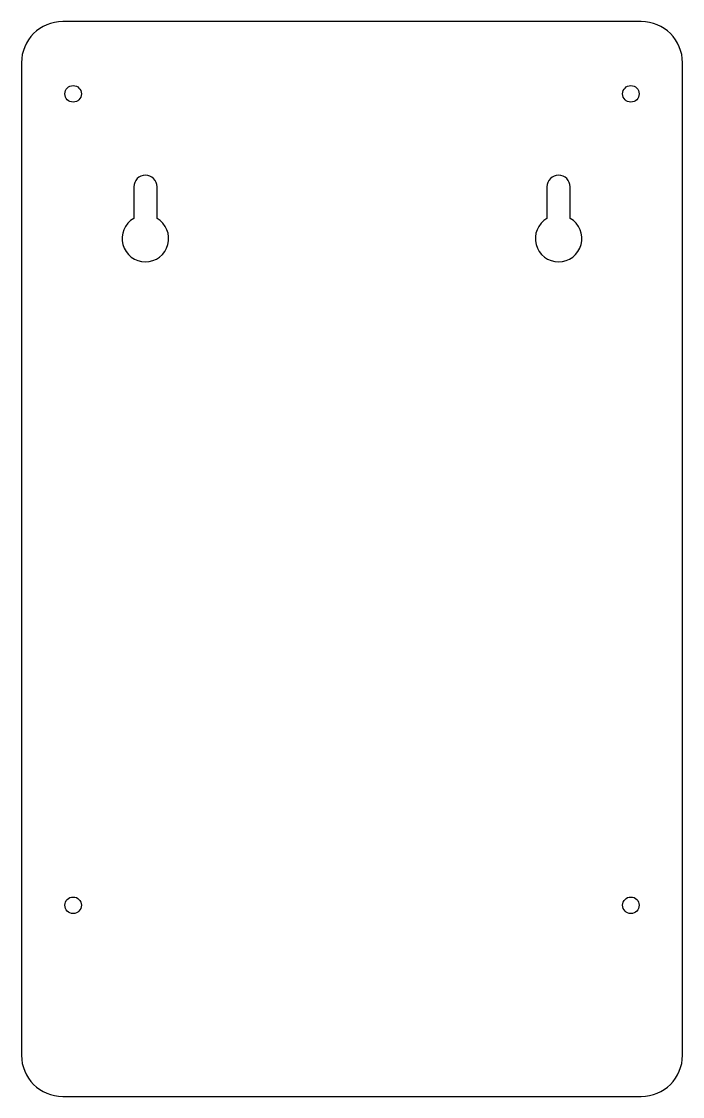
# Model space of a CAD drawing. Header units: millimetres. Extents: x 0 to 128, y 0 to 208.
import ezdxf

# ---------------------------------------------------------------- set-up
doc = ezdxf.new("R2010")
doc.units = ezdxf.units.MM
doc.layers.add('CORTE', color=1, linetype='CONTINUOUS')

msp = doc.modelspace()

# ---------------------------------------------------------------- linework, layer by layer
at = {"layer": 'CORTE'}
for p, q in [((120, 208), (8, 208)), ((0, 200), (0, 8)), ((128, 8), (128, 200)), ((21.75, 176), (21.75, 169.8971)), ((26.25, 169.8971), (26.25, 176)), ((101.75, 176), (101.75, 169.8971)), ((106.25, 169.8971), (106.25, 176)), ((8, 0), (120, 0))]:
    msp.add_line(p, q, dxfattribs=at)
for centre in [(10, 194), (118, 194), (10, 37), (118, 37)]:
    msp.add_circle(centre, 1.6, dxfattribs=at)
for centre, radius, start, end in [((8, 200), 8, 90, 180), ((120, 200), 8, 0, 90), ((24, 176), 2.25, 0, 180), ((104, 176), 2.25, 0, 180), ((24, 166), 4.5, 120, 60), ((104, 166), 4.5, 120, 60), ((8, 8), 8, 180, 270), ((120, 8), 8, 270, 360)]:
    msp.add_arc(centre, radius, start, end, dxfattribs=at)

doc.saveas('drawing.dxf')
